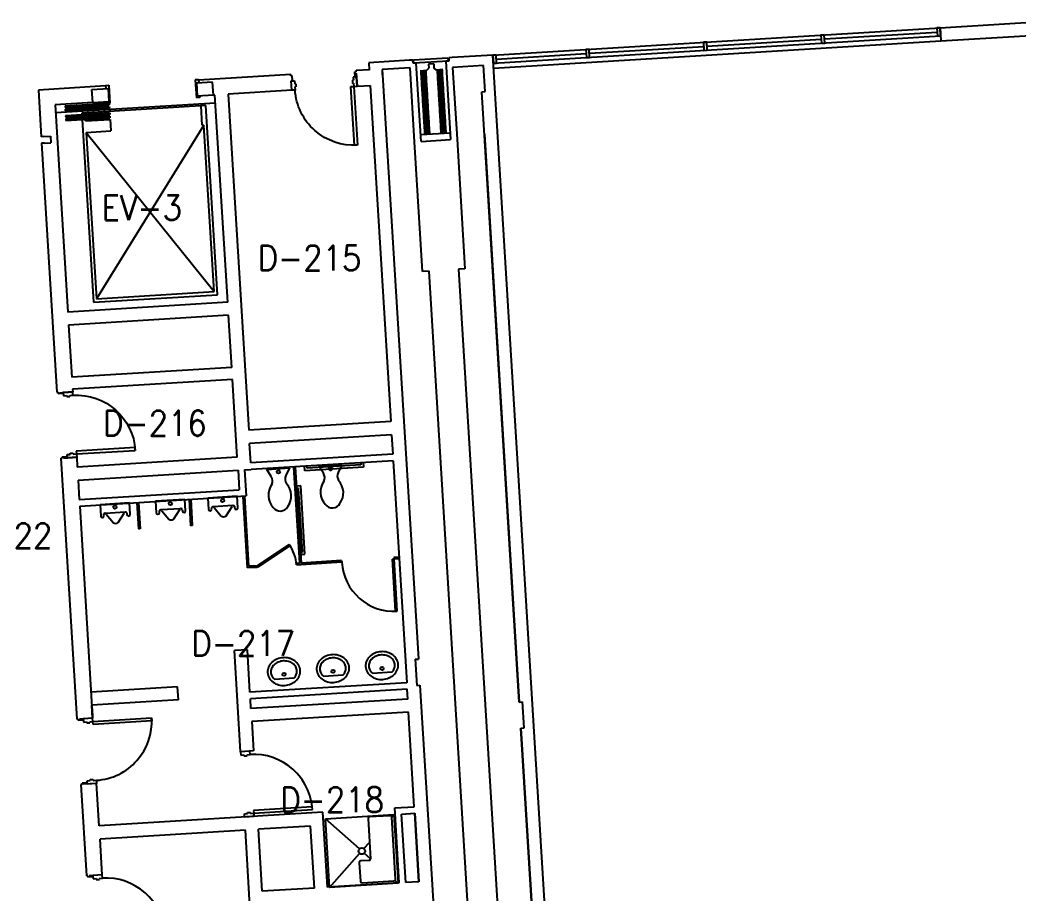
# Model space of a CAD drawing. Header units: inches. Extents: x 0 to 15110, y -1099 to 7181.
# Drawn here: x 7621 to 8231, y 5496 to 6030 of the extents above; entities that cross this region are included whole.
import ezdxf
from ezdxf.enums import TextEntityAlignment as Align

# ---------------------------------------------------------------- set-up
doc = ezdxf.new("R2010")
doc.units = ezdxf.units.IN
doc.header["$LTSCALE"] = 48
doc.header["$MEASUREMENT"] = 0
doc.layers.get('0').update_dxf_attribs({"linetype": 'CONTINUOUS'})
for name, color, linetype in [('A-DOOR', 5, 'CONTINUOUS'), ('A-FURN', 6, 'CONTINUOUS'), ('A-GLAZ', 1, 'CONTINUOUS'), ('A-GLAZ-DETL', 5, 'CONTINUOUS'), ('A-WALL', 7, 'CONTINUOUS'), ('A-WALL-SILL', 3, 'CONTINUOUS'), ('SP-RMNO', 7, 'CONTINUOUS'), ('SP-ROOMF', 7, 'CONTINUOUS')]:
    doc.layers.add(name, color=color, linetype=linetype)
doc.layers.get('0').off()
doc.layers.get('SP-ROOMF').off()
doc.styles.add('ROMANS', font='ROMANS', dxfattribs={"width": 0.78})

# ---------------------------------------------------------------- blocks, each defined once
blk = doc.blocks.new('FMGRM1')
at = {"style": 'ROMANS', "width": 0.9}
for tag, p in [('DATA1', (0, -0.2836)), ('DATA2', (0, -0.443)), ('DATA3', (0, -0.6024)), ('DATA4', (0, -0.7618)), ('DATA5', (0, -0.9213))]:
    blk.add_attdef(tag, text='', height=0.1172, dxfattribs=at).set_placement(p, align=Align.CENTER)
at = {"layer": 'SP-RMNO', "style": 'ROMANS', "width": 0.9}
blk.add_attdef('RMNUMB', text='', height=0.16, dxfattribs=at).set_placement((0, 0), align=Align.MIDDLE)

msp = doc.modelspace()

# ---------------------------------------------------------------- linework, layer by layer
at = {"layer": 'A-DOOR', "linetype": 'Continuous'}
for p, q in [((7861.36, 6005.78), (7882.33, 6007.06)), ((7861.49, 6003.78), (7861.36, 6005.78)), ((7882.33, 6007.06), (7882.45, 6005.07)), ((7882.45, 6005.07), (7861.49, 6003.78)), ((7869.28, 5999.25), (7865.29, 5999.01)), ((7869.28, 5999.25), (7870.63, 6000.77)), ((7873.6, 6003.37), (7870.48, 6003.18)), ((7870.48, 6003.18), (7870.63, 6000.77)), ((7873.6, 6003.37), (7873.74, 6000.97)), ((7875.27, 5999.62), (7873.74, 6000.97)), ((7879.26, 5999.86), (7875.27, 5999.62)), ((7729.85, 5993.73), (7727.86, 5993.61)), ((7727.86, 5993.61), (7728.53, 5982.63)), ((7729.85, 5993.73), (7729.98, 5991.73)), ((7786.51, 5992.99), (7788.5, 5993.11)), ((7786.86, 5987.25), (7786.51, 5992.99)), ((7788.5, 5993.11), (7788.62, 5991.17)), ((7824.55, 5993.37), (7823.93, 5993.33)), ((7823.93, 5993.33), (7824.04, 5991.46)), ((7826.43, 5995.43), (7824.44, 5995.31)), ((7824.44, 5995.31), (7824.55, 5993.37)), ((7826.78, 5989.69), (7826.43, 5995.43)), ((7869.34, 5998.25), (7865.35, 5998.01)), ((7869.4, 5997.25), (7865.41, 5997.01)), ((7869.46, 5996.26), (7865.47, 5996.01)), ((7869.52, 5995.26), (7865.53, 5995.01)), ((7869.58, 5994.26), (7865.59, 5994.02)), ((7869.64, 5993.26), (7865.65, 5993.02)), ((7879.32, 5998.86), (7875.33, 5998.62)), ((7879.38, 5997.86), (7875.39, 5997.62)), ((7879.44, 5996.87), (7875.45, 5996.62)), ((7879.5, 5995.87), (7875.51, 5995.62)), ((7879.56, 5994.87), (7875.57, 5994.63)), ((7879.63, 5993.87), (7875.63, 5993.63)), ((7664.6, 5987.73), (7674.58, 5988.34)), ((7672.96, 5990.25), (7674.96, 5990.37)), ((7672.96, 5990.25), (7673.08, 5988.25)), ((7674.58, 5988.34), (7675.07, 5980.36)), ((7674.96, 5990.37), (7675.63, 5979.39)), ((7738.46, 5992.25), (7728.48, 5991.64)), ((7728.48, 5991.64), (7728.97, 5983.66)), ((7788.85, 5987.37), (7786.86, 5987.25)), ((7788.62, 5991.17), (7789.24, 5991.21)), ((7789.36, 5989.34), (7788.73, 5989.3)), ((7788.73, 5989.3), (7788.85, 5987.37)), ((7789.24, 5991.21), (7789.36, 5989.34)), ((7823.04, 5989.46), (7824.79, 5989.57)), ((7825.24, 5953.53), (7823.04, 5989.46)), ((7824.04, 5991.46), (7824.67, 5991.5)), ((7824.67, 5991.5), (7824.79, 5989.57)), ((7824.79, 5989.57), (7826.78, 5989.69)), ((7824.79, 5989.57), (7826.98, 5953.63)), ((7869.71, 5992.26), (7865.71, 5992.02)), ((7869.77, 5991.27), (7865.77, 5991.02)), ((7869.83, 5990.27), (7865.83, 5990.02)), ((7869.89, 5989.27), (7865.9, 5989.03)), ((7869.95, 5988.27), (7865.96, 5988.03)), ((7870.01, 5987.27), (7866.02, 5987.03)), ((7879.69, 5992.87), (7875.69, 5992.63)), ((7879.75, 5991.88), (7875.75, 5991.63)), ((7879.81, 5990.88), (7875.82, 5990.63)), ((7879.87, 5989.88), (7875.88, 5989.64)), ((7879.93, 5988.88), (7875.94, 5988.64)), ((7879.99, 5987.88), (7876, 5987.64)), ((7880.05, 5986.89), (7876.06, 5986.64)), ((7730.53, 5982.75), (7728.53, 5982.63)), ((7738.95, 5984.27), (7728.97, 5983.66)), ((7730.47, 5983.75), (7730.53, 5982.75)), ((7870.07, 5986.28), (7866.08, 5986.03)), ((7870.13, 5985.28), (7866.14, 5985.03)), ((7870.19, 5984.28), (7866.2, 5984.03)), ((7870.25, 5983.28), (7866.26, 5983.04)), ((7870.32, 5982.28), (7866.32, 5982.04)), ((7870.38, 5981.28), (7866.38, 5981.04)), ((7880.11, 5985.89), (7876.12, 5985.64)), ((7880.17, 5984.89), (7876.18, 5984.65)), ((7880.24, 5983.89), (7876.24, 5983.65)), ((7880.3, 5982.89), (7876.3, 5982.65)), ((7880.36, 5981.89), (7876.37, 5981.65)), ((7880.42, 5980.9), (7876.43, 5980.65)), ((7648.18, 5977.71), (7675.13, 5979.36)), ((7648.18, 5977.71), (7675.13, 5979.36)), ((7648.18, 5977.71), (7648.24, 5976.71)), ((7648.18, 5977.71), (7648.24, 5976.71)), ((7648.24, 5976.71), (7675.19, 5978.36)), ((7648.24, 5976.71), (7675.19, 5978.36)), ((7648.3, 5975.72), (7675.25, 5977.36)), ((7648.3, 5975.72), (7675.25, 5977.36)), ((7648.3, 5975.72), (7648.36, 5974.72)), ((7648.3, 5975.72), (7648.36, 5974.72)), ((7648.36, 5974.72), (7675.31, 5976.37)), ((7648.36, 5974.72), (7675.31, 5976.37)), ((7665.09, 5979.75), (7675.07, 5980.36)), ((7673.57, 5980.27), (7673.63, 5979.27)), ((7673.63, 5979.27), (7675.63, 5979.39)), ((7675.13, 5979.36), (7675.19, 5978.36)), ((7675.13, 5979.36), (7675.19, 5978.36)), ((7675.25, 5977.36), (7675.31, 5976.37)), ((7675.25, 5977.36), (7675.31, 5976.37)), ((7870.44, 5980.29), (7866.45, 5980.04)), ((7870.5, 5979.29), (7866.51, 5979.04)), ((7870.56, 5978.29), (7866.57, 5978.05)), ((7870.62, 5977.29), (7866.63, 5977.05)), ((7870.68, 5976.29), (7866.69, 5976.05)), ((7870.74, 5975.3), (7866.75, 5975.05)), ((7880.48, 5979.9), (7876.49, 5979.65)), ((7880.54, 5978.9), (7876.55, 5978.66)), ((7880.6, 5977.9), (7876.61, 5977.66)), ((7880.66, 5976.9), (7876.67, 5976.66)), ((7880.72, 5975.91), (7876.73, 5975.66)), ((7880.79, 5974.91), (7876.79, 5974.66)), ((7870.8, 5974.3), (7866.81, 5974.05)), ((7870.86, 5973.3), (7866.87, 5973.06)), ((7870.93, 5972.3), (7866.93, 5972.06)), ((7870.99, 5971.3), (7866.99, 5971.06)), ((7871.05, 5970.3), (7867.06, 5970.06)), ((7871.11, 5969.31), (7867.12, 5969.06)), ((7880.85, 5973.91), (7876.85, 5973.67)), ((7880.91, 5972.91), (7876.91, 5972.67)), ((7880.97, 5971.91), (7876.98, 5971.67)), ((7881.03, 5970.92), (7877.04, 5970.67)), ((7881.09, 5969.92), (7877.1, 5969.67)), ((7881.15, 5968.92), (7877.16, 5968.67)), ((7871.17, 5968.31), (7867.18, 5968.06)), ((7871.23, 5967.31), (7867.24, 5967.07)), ((7871.29, 5966.31), (7867.3, 5966.07)), ((7871.35, 5965.31), (7867.36, 5965.07)), ((7871.41, 5964.32), (7867.42, 5964.07)), ((7871.48, 5963.32), (7867.48, 5963.07)), ((7881.21, 5967.92), (7877.22, 5967.68)), ((7881.27, 5966.92), (7877.28, 5966.68)), ((7881.33, 5965.92), (7877.34, 5965.68)), ((7881.4, 5964.93), (7877.4, 5964.68)), ((7881.46, 5963.93), (7877.46, 5963.68)), ((7881.52, 5962.93), (7877.53, 5962.69)), ((7883.64, 5961.06), (7865.67, 5959.96)), ((7871.54, 5962.32), (7867.54, 5962.08)), ((7871.6, 5961.32), (7867.61, 5961.08)), ((7881.58, 5961.93), (7877.59, 5961.69)), ((7826.98, 5953.63), (7825.24, 5953.53)), ((7652.87, 5802.67), (7647.14, 5802.32)), ((7647.14, 5802.32), (7647.26, 5800.33)), ((7647.26, 5800.33), (7649.19, 5800.44)), ((7649.19, 5800.44), (7649.23, 5799.82)), ((7649.23, 5799.82), (7651.1, 5799.94)), ((7651.06, 5800.56), (7653, 5800.68)), ((7651.1, 5799.94), (7651.06, 5800.56)), ((7653, 5800.68), (7652.87, 5802.67)), ((7691.02, 5768.69), (7655.09, 5766.49)), ((7691.13, 5766.94), (7691.02, 5768.69)), ((7649.46, 5764.39), (7651.39, 5764.51)), ((7649.58, 5762.4), (7649.46, 5764.39)), ((7655.32, 5762.75), (7649.58, 5762.4)), ((7651.35, 5765.14), (7653.22, 5765.25)), ((7651.39, 5764.51), (7651.35, 5765.14)), ((7653.22, 5765.25), (7653.26, 5764.63)), ((7653.26, 5764.63), (7655.19, 5764.74)), ((7655.09, 5766.49), (7655.19, 5764.74)), ((7655.19, 5764.74), (7691.13, 5766.94)), ((7655.19, 5764.74), (7655.32, 5762.75)), ((7765.66, 5696.36), (7785.24, 5709.32)), ((7766.21, 5695.53), (7785.81, 5708.5)), ((7849.34, 5700.49), (7848.34, 5700.43)), ((7850.3, 5668.49), (7848.34, 5700.43)), ((7851.29, 5668.55), (7849.34, 5700.49)), ((7765.66, 5696.36), (7766.21, 5695.53)), ((7665.08, 5603.05), (7659.35, 5602.7)), ((7659.35, 5602.7), (7659.47, 5600.7)), ((7665.21, 5601.05), (7665.08, 5603.05)), ((7665.21, 5601.05), (7701.14, 5603.25)), ((7701.14, 5603.25), (7701.25, 5601.5)), ((7659.47, 5600.7), (7661.4, 5600.82)), ((7661.4, 5600.82), (7661.44, 5600.19)), ((7661.44, 5600.19), (7663.31, 5600.31)), ((7663.27, 5600.93), (7665.21, 5601.05)), ((7663.31, 5600.31), (7663.27, 5600.93)), ((7665.31, 5599.3), (7665.21, 5601.05)), ((7701.25, 5601.5), (7665.31, 5599.3)), ((7761.24, 5582.88), (7755.51, 5582.53)), ((7755.51, 5582.53), (7755.63, 5580.53)), ((7755.63, 5580.53), (7757.56, 5580.65)), ((7757.56, 5580.65), (7757.6, 5580.03)), ((7757.6, 5580.03), (7759.47, 5580.14)), ((7759.43, 5580.76), (7761.37, 5580.88)), ((7759.47, 5580.14), (7759.43, 5580.76)), ((7761.37, 5580.88), (7761.24, 5582.88)), ((7661.67, 5564.77), (7663.6, 5564.88)), ((7661.79, 5562.77), (7661.67, 5564.77)), ((7667.53, 5563.12), (7661.79, 5562.77)), ((7663.56, 5565.51), (7665.43, 5565.62)), ((7663.6, 5564.88), (7663.56, 5565.51)), ((7665.43, 5565.62), (7665.47, 5565)), ((7665.47, 5565), (7667.4, 5565.12)), ((7667.4, 5565.12), (7667.53, 5563.12)), ((7799.39, 5548.89), (7763.46, 5546.7)), ((7799.5, 5547.15), (7799.39, 5548.89)), ((7757.83, 5544.6), (7759.76, 5544.72)), ((7757.95, 5542.6), (7757.83, 5544.6)), ((7763.69, 5542.95), (7757.95, 5542.6)), ((7759.72, 5545.34), (7761.59, 5545.46)), ((7759.76, 5544.72), (7759.72, 5545.34)), ((7761.59, 5545.46), (7761.63, 5544.83)), ((7761.63, 5544.83), (7763.56, 5544.95)), ((7763.46, 5546.7), (7763.56, 5544.95)), ((7763.56, 5544.95), (7799.5, 5547.15)), ((7763.56, 5544.95), (7763.69, 5542.95)), ((7670.95, 5507.23), (7665.21, 5506.87)), ((7665.21, 5506.87), (7665.33, 5504.88)), ((7665.33, 5504.88), (7667.26, 5505)), ((7667.26, 5505), (7667.3, 5504.37)), ((7669.13, 5505.11), (7671.07, 5505.23)), ((7669.17, 5504.49), (7669.13, 5505.11)), ((7671.07, 5505.23), (7670.95, 5507.23)), ((7667.3, 5504.37), (7669.17, 5504.49))]:
    msp.add_line(p, q, dxfattribs=at)
for centre, radius, start, end in [((7765.72, 5695.36), 24, 3.5, 35.56793), ((7849.34, 5700.49), 32, 183.50922, 273.50556)]:
    msp.add_arc(centre, radius, start, end, dxfattribs=at)
at = {"layer": 'A-DOOR', "linetype": 'Continuous', "extrusion": (0, 0, -1)}
for centre, start_param, end_param in [((7824.79, 5989.57), 3.865904, 5.436701), ((7655.19, 5764.74), 0.724312, 2.295108)]:
    msp.add_ellipse(centre, major_axis=(-25.46, 25.46), ratio=1, start_param=start_param, end_param=end_param, dxfattribs=at)
at = {"layer": 'A-DOOR', "linetype": 'Continuous'}
for centre, major_axis in [((7665.21, 5601.05), (25.46, 25.46)), ((7763.57, 5544.95), (-25.46, 25.46)), ((7673.27, 5469.3), (-25.46, 25.46))]:
    msp.add_ellipse(centre, major_axis=major_axis, ratio=1, start_param=3.988077, end_param=5.558874, dxfattribs=at)
at = {"layer": 'A-FURN', "linetype": 'Continuous'}
for p, q in [((7771.54, 5755.32), (7785.52, 5756.17)), ((7774.31, 5750.98), (7771.54, 5755.32)), ((7785.52, 5756.17), (7783.3, 5751.53)), ((7794.79, 5754.44), (7794.61, 5757.44)), ((7830.72, 5756.64), (7794.79, 5754.44)), ((7796.19, 5756.03), (7796.1, 5757.53)), ((7829.13, 5758.05), (7796.19, 5756.03)), ((7803.4, 5757.27), (7817.37, 5758.13)), ((7806.17, 5752.93), (7803.4, 5757.27)), ((7817.37, 5758.13), (7815.15, 5753.48)), ((7817.37, 5758.13), (7815.15, 5753.48)), ((7829.04, 5759.54), (7829.13, 5758.05)), ((7830.54, 5759.64), (7830.72, 5756.64)), ((7792.35, 5745.28), (7789.35, 5745.09)), ((7790.94, 5743.69), (7789.44, 5743.6)), ((7793.32, 5704.76), (7790.94, 5743.69)), ((7794.91, 5703.35), (7792.35, 5745.28)), ((7721.49, 5736.89), (7703.52, 5735.79)), ((7721.91, 5729.91), (7721.49, 5736.89)), ((7753.43, 5738.85), (7735.46, 5737.75)), ((7735.46, 5737.75), (7735.89, 5730.76)), ((7753.85, 5731.86), (7753.43, 5738.85)), ((7687.55, 5734.82), (7669.58, 5733.72)), ((7669.58, 5733.72), (7670.01, 5726.73)), ((7687.98, 5727.83), (7687.55, 5734.82)), ((7703.52, 5735.79), (7703.95, 5728.81)), ((7718.83, 5731.22), (7706.85, 5730.49)), ((7714.7, 5724.96), (7718.36, 5730.69)), ((7719.86, 5730.78), (7719.92, 5729.78)), ((7737.88, 5730.88), (7737.82, 5731.88)), ((7750.77, 5733.17), (7738.79, 5732.44)), ((7739.32, 5731.97), (7743.65, 5726.73)), ((7746.64, 5726.91), (7750.3, 5732.64)), ((7751.8, 5732.74), (7751.86, 5731.74)), ((7672.01, 5726.85), (7671.95, 5727.85)), ((7684.89, 5729.14), (7672.91, 5728.41)), ((7673.44, 5727.94), (7677.77, 5722.7)), ((7680.77, 5722.88), (7684.42, 5728.62)), ((7685.92, 5728.71), (7685.98, 5727.71)), ((7705.94, 5728.93), (7705.88, 5729.93)), ((7707.38, 5730.02), (7711.71, 5724.77)), ((7791.83, 5704.67), (7793.32, 5704.76)), ((7791.92, 5703.17), (7794.91, 5703.35)), ((7776.24, 5627.03), (7788.33, 5627.77)), ((7806.18, 5628.86), (7818.28, 5629.6)), ((7836.13, 5630.69), (7848.22, 5631.43)), ((7807.41, 5541.51), (7849.33, 5544.07)), ((7828.15, 5523.16), (7807.41, 5541.51)), ((7809.97, 5499.59), (7807.41, 5541.51)), ((7833.45, 5541.6), (7834.95, 5517.14)), ((7846.86, 5543.42), (7834.39, 5542.66)), ((7847.92, 5542.48), (7849.33, 5544.07)), ((7850.24, 5504.55), (7847.92, 5542.48)), ((7849.33, 5544.07), (7851.89, 5502.15)), ((7830.98, 5523.33), (7834.34, 5527.13)), ((7809.97, 5499.59), (7828.33, 5520.33)), ((7834.95, 5517.14), (7831.15, 5520.5)), ((7828.08, 5514.72), (7828.78, 5503.24)), ((7834.01, 5516.09), (7829.02, 5515.78)), ((7851.89, 5502.15), (7809.97, 5499.59)), ((7829.84, 5502.31), (7849.31, 5503.5)), ((7851.89, 5502.15), (7849.99, 5503.83))]:
    msp.add_line(p, q, dxfattribs=at)
for centre, radius in [((7810.51, 5755.7), 1), ((7778.65, 5753.75), 1), ((7744.57, 5736.3), 1), ((7678.69, 5732.27), 1), ((7712.63, 5734.35), 1), ((7842.02, 5633.57), 1), ((7782.13, 5629.91), 1), ((7812.08, 5631.74), 1), ((7829.65, 5521.83), 2)]:
    msp.add_circle(centre, radius, dxfattribs=at)
for centre, radius, start, end in [((7769.97, 5748.21), 5.15, 334.4454, 32.5546), ((7787.94, 5749.31), 5.15, 154.4454, 212.5546), ((7801.83, 5750.16), 5.15, 334.45096, 32.56016), ((7819.8, 5751.26), 5.15, 154.45095, 212.56016), ((7783.58, 5739.53), 11.05, 144.19235, 222.80765), ((7775.49, 5739.03), 11.05, 324.19235, 42.80765), ((7815.44, 5741.48), 11.05, 144.19791, 222.81321), ((7807.35, 5740.98), 11.05, 324.19791, 42.81321), ((7706.65, 5729.72), 0.791, 21.93495, 165.06506), ((7719.12, 5730.49), 0.791, 21.93495, 165.06506), ((7736.89, 5730.82), 1, 183.5, 3.5), ((7738.59, 5731.68), 0.791, 21.93495, 165.06506), ((7751.06, 5732.44), 0.791, 21.93495, 165.06506), ((7752.86, 5731.8), 1, 183.5, 3.5), ((7779.79, 5735.09), 5.3, 215.39079, 331.60921), ((7811.65, 5737.04), 5.3, 215.39635, 331.61477), ((7671.01, 5726.79), 1, 183.5, 3.5), ((7672.71, 5727.65), 0.791, 21.93495, 165.06506), ((7685.19, 5728.41), 0.791, 21.93495, 165.06506), ((7686.98, 5727.77), 1, 183.5, 3.5), ((7704.95, 5728.87), 1, 183.5, 3.5), ((7713.08, 5726.86), 2.5, 236.6301, 310.3699), ((7720.92, 5729.85), 1, 183.5, 3.5), ((7745.02, 5728.82), 2.5, 236.6301, 310.3699), ((7679.15, 5724.79), 2.5, 236.6301, 310.3699), ((7781.58, 5629.93), 10.08, 112.54355, 133.30557), ((7782.23, 5628.36), 11.77, 93.5, 112.54355), ((7782.23, 5628.36), 11.77, 74.45645, 93.5), ((7782.68, 5630), 10.08, 53.69443, 74.45645), ((7810.61, 5632.73), 8.75, 133.30557, 157.07004), ((7811.52, 5631.76), 10.08, 112.54355, 133.30557), ((7811.52, 5631.76), 8.08, 112.54355, 133.30557), ((7812.17, 5630.2), 11.77, 93.5, 112.54355), ((7812.17, 5630.2), 9.77, 93.5, 112.54355), ((7812.17, 5630.2), 11.77, 74.45645, 93.5), ((7812.17, 5630.2), 9.77, 74.45645, 93.5), ((7812.63, 5631.83), 8.08, 53.69443, 74.45645), ((7812.63, 5631.83), 10.08, 53.69443, 74.45645), ((7813.41, 5632.9), 8.75, 29.92996, 53.69443), ((7840.56, 5634.56), 8.75, 133.30557, 157.07004), ((7840.56, 5634.56), 6.75, 133.30557, 157.07004), ((7841.47, 5633.59), 10.08, 112.54355, 133.30557), ((7841.47, 5633.59), 8.08, 112.54355, 133.30557), ((7842.12, 5632.03), 11.77, 93.5, 112.54355), ((7842.12, 5632.03), 9.77, 93.5, 112.54355), ((7842.12, 5632.03), 11.77, 74.45645, 93.5), ((7842.12, 5632.03), 9.77, 74.45645, 93.5), ((7842.57, 5633.66), 8.08, 53.69443, 74.45645), ((7842.57, 5633.66), 10.08, 53.69443, 74.45645), ((7843.36, 5634.73), 6.75, 29.92996, 53.69443), ((7843.36, 5634.73), 8.75, 29.92996, 53.69443), ((7844.62, 5635.46), 7.29, 3.5, 29.92996), ((7779.32, 5631.46), 7.29, 157.07004, 183.5), ((7780.67, 5630.89), 8.75, 133.30557, 157.07004), ((7779.32, 5631.46), 5.29, 157.07004, 183.5), ((7780.67, 5630.89), 6.75, 133.30557, 157.07004), ((7781.58, 5629.93), 8.08, 112.54355, 133.30557), ((7782.23, 5628.36), 9.77, 93.5, 112.54355), ((7782.23, 5628.36), 9.77, 74.45645, 93.5), ((7782.68, 5630), 8.08, 53.69443, 74.45645), ((7783.47, 5631.07), 6.75, 29.92996, 53.69443), ((7783.47, 5631.07), 8.75, 29.92996, 53.69443), ((7784.74, 5631.8), 5.29, 3.5, 29.92996), ((7784.74, 5631.8), 7.29, 3.5, 29.92996), ((7809.27, 5633.3), 7.29, 157.07004, 183.5), ((7809.27, 5633.3), 5.29, 157.07004, 183.5), ((7809.27, 5633.3), 5.29, 183.5, 209.92996), ((7810.61, 5632.73), 6.75, 133.30557, 157.07004), ((7813.41, 5632.9), 6.75, 29.92996, 53.69443), ((7814.68, 5633.63), 5.29, 3.5, 29.92996), ((7814.68, 5633.63), 5.29, 337.07004, 3.5), ((7814.68, 5633.63), 7.29, 3.5, 29.92996), ((7814.68, 5633.63), 7.29, 337.07004, 3.5), ((7839.21, 5635.13), 7.29, 157.07004, 183.5), ((7839.21, 5635.13), 7.29, 183.5, 209.92996), ((7839.21, 5635.13), 5.29, 157.07004, 183.5), ((7839.21, 5635.13), 5.29, 183.5, 209.92996), ((7843.28, 5636.03), 6.75, 317.11377, 337.07004), ((7844.62, 5635.46), 5.29, 3.5, 29.92996), ((7844.62, 5635.46), 5.29, 337.07004, 3.5), ((7844.62, 5635.46), 7.29, 337.07004, 3.5), ((7779.32, 5631.46), 7.29, 183.5, 209.92996), ((7780.59, 5632.19), 8.75, 209.92996, 233.69443), ((7779.32, 5631.46), 5.29, 183.5, 209.92996), ((7780.59, 5632.19), 6.75, 209.92996, 229.88623), ((7783.39, 5632.37), 6.75, 317.11377, 337.07004), ((7783.39, 5632.37), 8.75, 313.30557, 337.07004), ((7784.74, 5631.8), 5.29, 337.07004, 3.5), ((7784.74, 5631.8), 7.29, 337.07004, 3.5), ((7809.27, 5633.3), 7.29, 183.5, 209.92996), ((7810.53, 5634.03), 8.75, 209.92996, 233.69443), ((7810.53, 5634.03), 6.75, 209.92996, 229.88623), ((7811.32, 5635.09), 10.08, 233.69443, 254.45645), ((7812.42, 5635.16), 10.08, 292.54355, 313.30557), ((7813.33, 5634.2), 6.75, 317.11377, 337.07004), ((7813.33, 5634.2), 8.75, 313.30557, 337.07004), ((7840.48, 5635.86), 8.75, 209.92996, 233.69443), ((7840.48, 5635.86), 6.75, 209.92996, 229.88623), ((7841.26, 5636.93), 10.08, 233.69443, 254.45645), ((7841.72, 5638.56), 11.77, 254.45645, 273.5), ((7841.72, 5638.56), 11.77, 273.5, 292.54355), ((7842.37, 5636.99), 10.08, 292.54355, 313.30557), ((7843.28, 5636.03), 8.75, 313.30557, 337.07004), ((7781.38, 5633.26), 10.08, 233.69443, 254.45645), ((7781.83, 5634.89), 11.77, 254.45645, 273.5), ((7781.83, 5634.89), 11.77, 273.5, 292.54355), ((7782.48, 5633.33), 10.08, 292.54355, 313.30557), ((7811.77, 5636.73), 11.77, 254.45645, 273.5), ((7811.77, 5636.73), 11.77, 273.5, 292.54355), ((7834.45, 5541.66), 1, 93.5, 183.5), ((7846.93, 5542.42), 1, 3.5, 93.5), ((7833.95, 5517.08), 1, 273.5, 3.5), ((7829.08, 5514.78), 1, 93.5, 183.5), ((7829.78, 5503.3), 1, 183.5, 273.5), ((7849.25, 5504.49), 1, 273.5, 3.5)]:
    msp.add_arc(centre, radius, start, end, dxfattribs=at)
at = {"layer": 'A-GLAZ', "linetype": 'Continuous'}
for p, q in [((7910.08, 6003.75), (8183.57, 6020.48)), ((8040.68, 6014.24), (8110.55, 6018.52)), ((8112.55, 6018.64), (8181.42, 6022.85)), ((7968.82, 6009.85), (8038.69, 6014.12)), ((7911.92, 6006.37), (7966.82, 6009.73))]:
    msp.add_line(p, q, dxfattribs=at)
at = {"layer": 'A-GLAZ-DETL', "linetype": 'Continuous'}
for p, q in [((8183.26, 6025.47), (8181.27, 6025.35)), ((8181.27, 6025.35), (8181.57, 6020.36)), ((8183.57, 6020.48), (8183.26, 6025.47)), ((8112.4, 6021.13), (8110.4, 6021.01)), ((8110.4, 6021.01), (8110.7, 6016.02)), ((8112.7, 6016.14), (8112.4, 6021.13)), ((8181.57, 6020.36), (8183.57, 6020.48)), ((7968.66, 6012.34), (7966.67, 6012.22)), ((7966.67, 6012.22), (7966.97, 6007.23)), ((7968.97, 6007.35), (7968.66, 6012.34)), ((8040.53, 6016.74), (8038.53, 6016.62)), ((8038.53, 6016.62), (8038.84, 6011.63)), ((8038.84, 6011.63), (8040.83, 6011.75)), ((8040.83, 6011.75), (8040.53, 6016.74)), ((8110.7, 6016.02), (8112.7, 6016.14)), ((7911.77, 6008.86), (7909.77, 6008.74)), ((7909.77, 6008.74), (7910.08, 6003.75)), ((7912.08, 6003.87), (7911.77, 6008.86)), ((7966.97, 6007.23), (7968.97, 6007.35)), ((7910.08, 6003.75), (7912.08, 6003.87))]:
    msp.add_line(p, q, dxfattribs=at)
at = {"layer": 'A-WALL', "linetype": 'Continuous'}
for p, q in [((8183.26, 6025.47), (8470.73, 6043.05)), ((8183.75, 6017.48), (8471.21, 6035.06)), ((7909.77, 6008.74), (8183.26, 6025.47)), ((8183.26, 6025.47), (8183.75, 6017.48)), ((7858.87, 6005.63), (7833.92, 6004.1)), ((7860.87, 6005.75), (7858.87, 6005.63)), ((7860.99, 6003.75), (7860.87, 6005.75)), ((7884.82, 6007.21), (7882.82, 6007.09)), ((7882.82, 6007.09), (7882.95, 6005.1)), ((7909.77, 6008.74), (7884.82, 6007.21)), ((7958.15, 5217.84), (7909.77, 6008.74)), ((7834.18, 5999.74), (7826.2, 5999.25)), ((7826.24, 5998.5), (7826.2, 5999.25)), ((7833.92, 6004.1), (7834.2, 5999.48)), ((7859.15, 6001.01), (7842.18, 5999.97)), ((7842.18, 5999.97), (7864.24, 5639.27)), ((7842.18, 5999.97), (7864.24, 5639.27)), ((7861.92, 5955.72), (7859.15, 6001.01)), ((7862.98, 6003.88), (7860.99, 6003.75)), ((7865.91, 5955.96), (7862.98, 6003.88)), ((7882.95, 6005.1), (7880.95, 6004.97)), ((7880.95, 6004.97), (7883.88, 5957.06)), ((7904.15, 6002.39), (7885.19, 6001.23)), ((7885.19, 6001.23), (7887.87, 5957.31)), ((7905.13, 5986.42), (7904.15, 6002.39)), ((7786.27, 5996.81), (7729.88, 5993.35)), ((7786.32, 5996.06), (7786.27, 5996.81)), ((7787.07, 5996.11), (7786.32, 5996.06)), ((7787.26, 5992.99), (7786.51, 5992.94)), ((7787.26, 5992.99), (7787.07, 5996.11)), ((7826.24, 5998.5), (7825.49, 5998.46)), ((7825.69, 5995.34), (7825.49, 5998.46)), ((7825.69, 5995.34), (7826.43, 5995.38)), ((7826.3, 5997.62), (7826.78, 5989.69)), ((7842.39, 5996.6), (7842.27, 5998.6)), ((7672.98, 5989.87), (7631.9, 5987.36)), ((7631.9, 5987.36), (7633.65, 5958.79)), ((7665.1, 5979.75), (7664.6, 5987.73)), ((7738.95, 5984.29), (7738.46, 5992.25)), ((7786.86, 5987.25), (7747.93, 5984.84)), ((7826.78, 5989.69), (7834.77, 5990.18)), ((7834.77, 5990.18), (7847.35, 5784.51)), ((7739.86, 5984.34), (7738.95, 5984.29)), ((7747.7, 5857.56), (7739.86, 5984.34)), ((7747.93, 5984.84), (7760.51, 5779.2)), ((7903.13, 5986.29), (7905.13, 5986.42)), ((7925.96, 5612.99), (7903.13, 5986.29)), ((7665.1, 5979.75), (7642.13, 5978.34)), ((7642.13, 5978.34), (7649.88, 5851.58)), ((7740.25, 5979.34), (7642.44, 5973.35)), ((7740.25, 5979.34), (7642.44, 5973.35)), ((7734.33, 5977.97), (7658.47, 5973.33)), ((7734.33, 5977.97), (7658.47, 5973.33)), ((7732.06, 5965.81), (7731.33, 5977.79)), ((7732.06, 5965.81), (7731.33, 5977.79)), ((7741.41, 5862.19), (7734.33, 5977.97)), ((7741.41, 5862.19), (7734.33, 5977.97)), ((7648.55, 5971.72), (7675.5, 5973.37)), ((7648.55, 5971.72), (7675.5, 5973.37)), ((7648.55, 5971.72), (7648.61, 5970.73)), ((7648.55, 5971.72), (7648.61, 5970.73)), ((7648.61, 5970.73), (7675.56, 5972.37)), ((7648.61, 5970.73), (7675.56, 5972.37)), ((7648.67, 5969.73), (7675.62, 5971.38)), ((7648.67, 5969.73), (7675.62, 5971.38)), ((7648.67, 5969.73), (7648.73, 5968.73)), ((7648.67, 5969.73), (7648.73, 5968.73)), ((7648.73, 5968.73), (7675.68, 5970.38)), ((7648.73, 5968.73), (7675.68, 5970.38)), ((7658.47, 5973.33), (7658.53, 5972.33)), ((7658.47, 5973.33), (7658.53, 5972.33)), ((7658.59, 5971.34), (7658.65, 5970.34)), ((7658.59, 5971.34), (7658.65, 5970.34)), ((7658.71, 5969.34), (7665.55, 5857.55)), ((7658.71, 5969.34), (7665.55, 5857.55)), ((7660.77, 5968.46), (7660.71, 5969.46)), ((7660.77, 5968.46), (7660.71, 5969.46)), ((7660.77, 5968.46), (7675.74, 5969.38)), ((7660.77, 5968.46), (7675.74, 5969.38)), ((7675.5, 5973.37), (7675.56, 5972.37)), ((7675.5, 5973.37), (7675.56, 5972.37)), ((7675.62, 5971.38), (7675.68, 5970.38)), ((7675.62, 5971.38), (7675.68, 5970.38)), ((7675.74, 5969.38), (7676.17, 5962.39)), ((7675.74, 5969.38), (7676.17, 5962.39)), ((7733.06, 5965.87), (7667.42, 5859.67)), ((7733.06, 5965.87), (7667.42, 5859.67)), ((7732.06, 5965.81), (7733.06, 5965.87)), ((7732.06, 5965.81), (7733.06, 5965.87)), ((7739.29, 5864.06), (7733.06, 5965.87)), ((7739.29, 5864.06), (7733.06, 5965.87)), ((7635.31, 5958.89), (7633.65, 5958.79)), ((7635.31, 5958.89), (7639.3, 5959.14)), ((7639.3, 5959.14), (7639.54, 5955.14)), ((7661.2, 5961.48), (7676.17, 5962.39)), ((7661.2, 5961.48), (7676.17, 5962.39)), ((7661.2, 5961.48), (7667.42, 5859.67)), ((7661.2, 5961.48), (7739.29, 5864.06)), ((7661.2, 5961.48), (7667.42, 5859.67)), ((7661.2, 5961.48), (7739.29, 5864.06)), ((7865.91, 5955.96), (7883.88, 5957.06)), ((7865.91, 5955.96), (7883.88, 5957.06)), ((7887.87, 5957.31), (7892.73, 5877.96)), ((7904.72, 5960.34), (7925.96, 5612.99)), ((7635.55, 5954.9), (7633.89, 5954.8)), ((7633.89, 5954.8), (7643.22, 5802.46)), ((7635.55, 5954.9), (7639.54, 5955.14)), ((7866.77, 5876.37), (7861.92, 5955.72)), ((7892.73, 5877.96), (7888.73, 5877.71)), ((7888.73, 5877.71), (7929.63, 5208.99)), ((7870.77, 5876.61), (7866.77, 5876.37)), ((7911.67, 5207.89), (7870.77, 5876.61)), ((7665.55, 5857.55), (7741.41, 5862.19)), ((7665.55, 5857.55), (7741.41, 5862.19)), ((7667.42, 5859.67), (7739.29, 5864.06)), ((7667.42, 5859.67), (7739.29, 5864.06)), ((7747.7, 5857.56), (7649.88, 5851.58)), ((7748.19, 5849.58), (7650.37, 5843.6)), ((7750.14, 5817.64), (7748.19, 5849.58)), ((7650.37, 5843.6), (7652.32, 5811.66)), ((7750.14, 5817.64), (7652.32, 5811.66)), ((7750.59, 5810.4), (7652.77, 5804.42)), ((7753.5, 5762.74), (7750.58, 5810.4)), ((7652.77, 5804.42), (7652.87, 5802.67)), ((7643.22, 5802.46), (7643.97, 5802.51)), ((7644.02, 5801.76), (7643.97, 5802.51)), ((7644.02, 5801.76), (7647.14, 5801.95)), ((7644.89, 5802.19), (7652.87, 5802.67)), ((7647.14, 5801.95), (7647.09, 5802.7)), ((7847.35, 5784.51), (7760.51, 5779.2)), ((7847.83, 5776.53), (7761, 5771.22)), ((7847.83, 5776.53), (7848.57, 5764.55)), ((7761.73, 5759.24), (7761, 5771.22)), ((7645.69, 5762.16), (7646.44, 5762.2)), ((7645.69, 5762.16), (7655.48, 5602.46)), ((7646.39, 5762.95), (7649.51, 5763.14)), ((7646.39, 5762.95), (7646.44, 5762.2)), ((7647.33, 5762.26), (7655.32, 5762.75)), ((7649.51, 5763.14), (7649.56, 5762.39)), ((7655.32, 5762.75), (7655.68, 5756.76)), ((7753.5, 5762.74), (7655.68, 5756.76)), ((7848.57, 5764.55), (7761.73, 5759.24)), ((7757.98, 5755), (7761.97, 5755.24)), ((7757.98, 5755), (7758.96, 5739.03)), ((7848.81, 5760.56), (7761.97, 5755.24)), ((7787.93, 5756.83), (7791.53, 5697.94)), ((7788.92, 5756.89), (7792.53, 5698)), ((7848.81, 5760.56), (7857.11, 5624.81)), ((7656.17, 5748.77), (7753.99, 5754.76)), ((7753.99, 5754.76), (7754.72, 5742.78)), ((7656.17, 5748.77), (7656.9, 5736.8)), ((7656.9, 5736.8), (7754.72, 5742.78)), ((7657.15, 5732.8), (7758.96, 5739.03)), ((7724.02, 5736.89), (7725, 5720.83)), ((7725.02, 5736.95), (7726, 5720.89)), ((7759.73, 5695), (7757.05, 5738.91)), ((7760.67, 5696.05), (7758.04, 5738.97)), ((7657.15, 5732.8), (7665.08, 5603.05)), ((7692.08, 5734.94), (7693.06, 5718.87)), ((7693.08, 5735), (7694.06, 5718.93)), ((7694.06, 5718.93), (7693.06, 5718.87)), ((7726, 5720.89), (7725, 5720.83)), ((7852.41, 5701.68), (7849.28, 5701.49)), ((7849.28, 5701.49), (7849.34, 5700.49)), ((7852.47, 5700.68), (7849.34, 5700.49)), ((7765.72, 5695.36), (7759.73, 5695)), ((7765.66, 5696.36), (7760.67, 5696.05)), ((7765.66, 5696.36), (7765.72, 5695.36)), ((7791.53, 5697.94), (7789.61, 5697.83)), ((7792.59, 5697.01), (7789.68, 5696.83)), ((7817.34, 5699.53), (7792.53, 5698)), ((7817.4, 5698.53), (7792.59, 5697.01)), ((7817.34, 5699.53), (7817.4, 5698.53)), ((7759.71, 5644.9), (7751.72, 5644.41)), ((7755.51, 5582.53), (7751.72, 5644.41)), ((7761.29, 5618.95), (7759.71, 5644.9)), ((7862.25, 5639.15), (7864.24, 5639.27)), ((7862.25, 5639.15), (7863.23, 5623.18)), ((7717.01, 5622.25), (7664.11, 5619.02)), ((7717.5, 5614.27), (7717.01, 5622.25)), ((7857.11, 5624.81), (7761.29, 5618.95)), ((7857.36, 5620.82), (7761.54, 5614.96)), ((7857.72, 5614.83), (7857.36, 5620.82)), ((7863.23, 5623.18), (7865.22, 5623.3)), ((7865.22, 5623.3), (7888.91, 5236.05)), ((7865.22, 5623.3), (7890.25, 5214.07)), ((7761.9, 5608.97), (7761.54, 5614.96)), ((7857.72, 5614.83), (7761.9, 5608.97)), ((7717.5, 5614.27), (7664.6, 5611.03)), ((7665.08, 5603.05), (7664.6, 5611.03)), ((7664.72, 5609.04), (7665.08, 5603.05)), ((7925.96, 5612.99), (7927.96, 5613.11)), ((7928.94, 5597.14), (7927.96, 5613.11)), ((7656.23, 5602.5), (7655.48, 5602.46)), ((7656.23, 5602.5), (7656.27, 5601.76)), ((7665.08, 5603.05), (7657.1, 5602.56)), ((7665.08, 5603.05), (7657.1, 5602.56)), ((7659.35, 5602.7), (7659.39, 5601.95)), ((7858.21, 5606.84), (7762.39, 5600.98)), ((7861.75, 5548.95), (7858.21, 5606.84)), ((7659.39, 5601.95), (7656.27, 5601.76)), ((7762.39, 5600.98), (7763.49, 5583.02)), ((7926.94, 5597.02), (7928.94, 5597.14)), ((7926.94, 5597.02), (7950.6, 5210.27)), ((7950.6, 5210.27), (7926.94, 5597.02)), ((7763.49, 5583.02), (7755.51, 5582.53)), ((7658.66, 5562.58), (7657.91, 5562.53)), ((7657.91, 5562.53), (7661.34, 5506.64)), ((7661.74, 5563.52), (7658.62, 5563.33)), ((7658.62, 5563.33), (7658.66, 5562.58)), ((7667.53, 5563.12), (7659.54, 5562.63)), ((7661.74, 5563.52), (7661.78, 5562.77)), ((7669.11, 5537.17), (7667.53, 5563.12)), ((7849.78, 5548.22), (7861.75, 5548.95)), ((7852.58, 5502.3), (7849.78, 5548.22)), ((7805.86, 5545.53), (7669.11, 5537.17)), ((7808.67, 5499.62), (7805.86, 5545.53)), ((7854.01, 5544.47), (7862, 5544.96)), ((7856.58, 5502.55), (7854.01, 5544.47)), ((7862, 5544.96), (7864.56, 5503.04)), ((7864.56, 5503.04), (7862, 5544.96)), ((7798.36, 5537.06), (7766.42, 5535.11)), ((7800.68, 5499.13), (7798.36, 5537.06)), ((7758.44, 5534.62), (7669.6, 5529.18)), ((7670.95, 5507.23), (7669.6, 5529.18)), ((7763.44, 5452.77), (7758.44, 5534.62)), ((7768.74, 5497.18), (7766.42, 5535.11)), ((7662.09, 5506.68), (7661.34, 5506.64)), ((7662.09, 5506.68), (7662.13, 5505.93)), ((7665.25, 5506.13), (7662.13, 5505.93)), ((7670.95, 5507.23), (7662.96, 5506.74)), ((7665.25, 5506.13), (7665.21, 5506.87)), ((7800.68, 5499.13), (7768.74, 5497.18)), ((7852.58, 5502.3), (7808.67, 5499.62)), ((7864.56, 5503.04), (7856.58, 5502.55))]:
    msp.add_line(p, q, dxfattribs=at)
at = {"layer": 'A-WALL-SILL', "linetype": 'Continuous'}
for p, q in [((7909.77, 6008.74), (8183.26, 6025.47)), ((7910.26, 6000.76), (8183.75, 6017.48))]:
    msp.add_line(p, q, dxfattribs=at)

# ---------------------------------------------------------------- block references
at = {"layer": 'SP-ROOMF', "linetype": 'Continuous'}
ref = msp.add_blockref('FMGRM1', (7695.07, 5915.46), dxfattribs=dict(at, xscale=96, yscale=96, zscale=96))
ref.add_attrib('RMNUMB', 'EV-3', dxfattribs={"layer": 'SP-RMNO', "height": 15.36, "style": 'ROMANS', "width": 0.9}).set_placement((7695.07, 5915.46), align=Align.MIDDLE)
ref = msp.add_blockref('FMGRM1', (7797.64, 5884.69), dxfattribs=dict(at, xscale=96, yscale=96, zscale=96))
ref.add_attrib('RMNUMB', 'D-215', dxfattribs={"layer": 'SP-RMNO', "height": 15.36, "style": 'ROMANS', "width": 0.9}).set_placement((7797.64, 5884.69), align=Align.MIDDLE)
ref = msp.add_blockref('FMGRM1', (7703.13, 5783.58), dxfattribs=dict(at, xscale=96, yscale=96, zscale=96))
ref.add_attrib('RMNUMB', 'D-216', dxfattribs={"layer": 'SP-RMNO', "height": 15.36, "style": 'ROMANS', "width": 0.9}).set_placement((7703.13, 5783.58), align=Align.MIDDLE)
ref = msp.add_blockref('FMGRM1', (7608.74, 5714.73), dxfattribs=dict(at, xscale=96, yscale=96, zscale=96))
ref.add_attrib('RMNUMB', 'D-222', dxfattribs={"layer": 'SP-RMNO', "height": 15.36, "style": 'ROMANS', "width": 0.9}).set_placement((7608.74, 5714.73), align=Align.MIDDLE)
ref = msp.add_blockref('FMGRM1', (7757.13, 5648.86), dxfattribs=dict(at, xscale=96, yscale=96, zscale=96))
ref.add_attrib('RMNUMB', 'D-217', dxfattribs={"layer": 'SP-RMNO', "height": 15.36, "style": 'ROMANS', "width": 0.9}).set_placement((7757.13, 5648.86), align=Align.MIDDLE)
ref = msp.add_blockref('FMGRM1', (7811.5, 5553.23), dxfattribs=dict(at, xscale=96, yscale=96, zscale=96))
ref.add_attrib('RMNUMB', 'D-218', dxfattribs={"layer": 'SP-RMNO', "height": 15.36, "style": 'ROMANS', "width": 0.9}).set_placement((7811.5, 5553.23), align=Align.MIDDLE)

doc.saveas('drawing.dxf')
